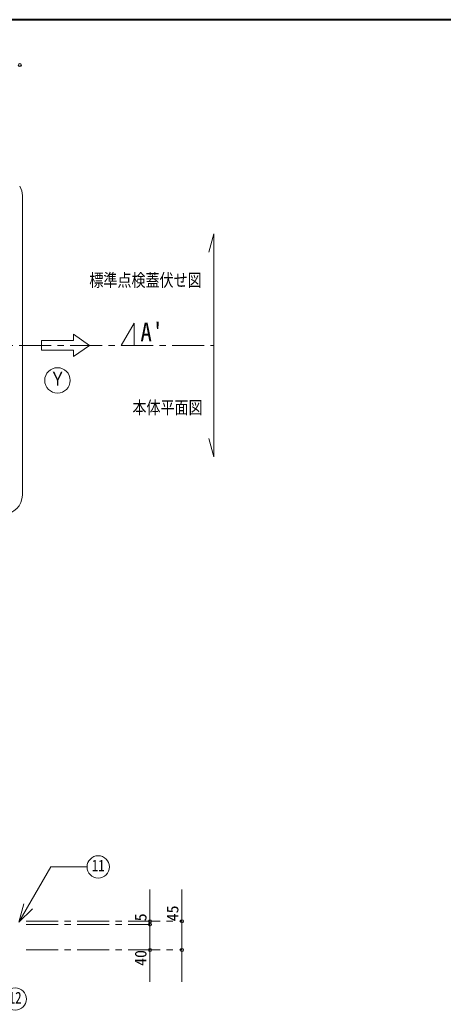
# Model space of a CAD drawing. Units: millimetres at full size, sheet at 1:10; details may follow other scales. Extents: x -2088 to 1962, y -1408 to 1402.
# Drawn here: x -767 to -104, y -152 to 1402 of the extents above; entities that cross this region are included whole.
import ezdxf
from ezdxf.enums import TextEntityAlignment as Align

# ---------------------------------------------------------------- set-up
doc = ezdxf.new("R2010")
doc.units = ezdxf.units.MM
doc.header["$LTSCALE"] = 10
doc.header["$PDMODE"] = 32
doc.header["$PDSIZE"] = 5
doc.linetypes.add('CHAIN1', pattern=[8, 5, -1, 1, -1])
doc.layers.add('0-0_ﾚｲﾔ1', color=4, linetype='Continuous', lineweight=9)
doc.styles.add('ＭＳ ゴシック', font='')
doc.styles.get('ＭＳ ゴシック').set_extended_font_data('MS Gothic')

msp = doc.modelspace()

# ---------------------------------------------------------------- linework, layer by layer
at = {"layer": '0-0_ﾚｲﾔ1', "color": 1, "lineweight": 40}
msp.add_line((1961.89, 1402.3), (-2088.11, 1402.3), dxfattribs=at)
at = {"layer": '0-0_ﾚｲﾔ1'}
for p, q in [((-763.11, 891.3), (-763.11, 1126.3)), ((-563.11, 37.3), (-563.11, -17.7)), ((-513.11, 37.3), (-513.11, -107.7)), ((-563.11, -17.7), (-563.11, -107.7))]:
    msp.add_line(p, q, dxfattribs=at)
at = {"layer": '0-0_ﾚｲﾔ1', "color": 7, "lineweight": 18}
for p, q in [((-463.11, 1066.3), (-470.87, 1037.33)), ((-463.11, 1066.3), (-463.11, 716.3)), ((-658.11, 891.3), (-683.11, 908.8)), ((-763.11, 891.3), (-763.11, 656.3)), ((-733.11, 883.8), (-733.11, 898.8)), ((-658.11, 891.3), (-683.11, 873.8)), ((-733.11, 883.8), (-683.11, 883.8)), ((-683.11, 873.8), (-683.11, 883.8)), ((-463.11, 716.3), (-470.87, 745.28)), ((-768.57, -14.07), (-718.48, 72.69)), ((-718.48, 72.69), (-661.74, 72.69)), ((-768.57, -14.07), (-760.81, 14.9)), ((-768.57, -14.07), (-747.36, 7.14))]:
    msp.add_line(p, q, dxfattribs=at)
at = {"layer": '0-0_ﾚｲﾔ1', "linetype": 'CHAIN1'}
for p, q in [((-1968.11, 891.3), (-463.11, 891.3)), ((-757.11, -12.7), (-513.11, -12.7)), ((-757.11, -17.7), (-563.11, -17.7)), ((-757.11, -57.7), (-513.11, -57.7))]:
    msp.add_line(p, q, dxfattribs=at)
msp.add_lwpolyline([(-608.11, 891.3), (-588.11, 926.3), (-588.11, 891.3)], dxfattribs=at)
at = {"layer": '0-0_ﾚｲﾔ1', "color": 7, "lineweight": 18}
msp.add_lwpolyline([(-733.11, 898.8), (-683.11, 898.8), (-683.11, 908.8)], dxfattribs=at)
for centre, radius in [((-708.11, 836.3), 20), ((-644.24, 72.69), 17.5), ((-774.34, -134.7), 17.5)]:
    msp.add_circle(centre, radius, dxfattribs=at)
at = {"layer": '0-0_ﾚｲﾔ1'}
msp.add_arc((-793.11, 1126.3), 30, 0, 29.92643, dxfattribs=at)
at = {"layer": '0-0_ﾚｲﾔ1', "color": 7, "lineweight": 18}
msp.add_arc((-793.11, 656.3), 30, 270, 0, dxfattribs=at)
at = {"layer": '0-0_ﾚｲﾔ1', "color": 1}
for p in [(-767.11, 1331.3), (-563.11, -12.7), (-563.11, -17.7), (-513.11, -12.7), (-563.11, -57.7), (-513.11, -57.7)]:
    msp.add_point(p, dxfattribs=at)

# ---------------------------------------------------------------- texts
at = {"layer": '0-0_ﾚｲﾔ1', "color": 7, "style": 'ＭＳ ゴシック'}
for s, height, width, p in [('標準点検蓋伏せ図', 20.16, 0.8, (-658.11, 977.55)), ("A'", 29.33, 0.9, (-578.11, 888.8)), ('Ｙ', 21.99, 0.85, (-720.61, 821.3)), ('本体平面図', 20.16, 0.8, (-590.61, 777.55)), ('11', 18.33, 0.8, (-654.24, 60.19)), ('12', 18.33, 0.8, (-784.34, -147.2))]:
    msp.add_text(s, height=height, dxfattribs=dict(at, width=width)).set_placement(p, align=Align.BOTTOM_LEFT)
for s, p in [('45', (-513.11, -12.7)), ('5', (-563.11, -12.7)), ('40', (-563.11, -82.7))]:
    msp.add_text(s, height=18.33, rotation=90, dxfattribs=at).set_placement(p, align=Align.BOTTOM_LEFT)

doc.saveas('drawing.dxf')
